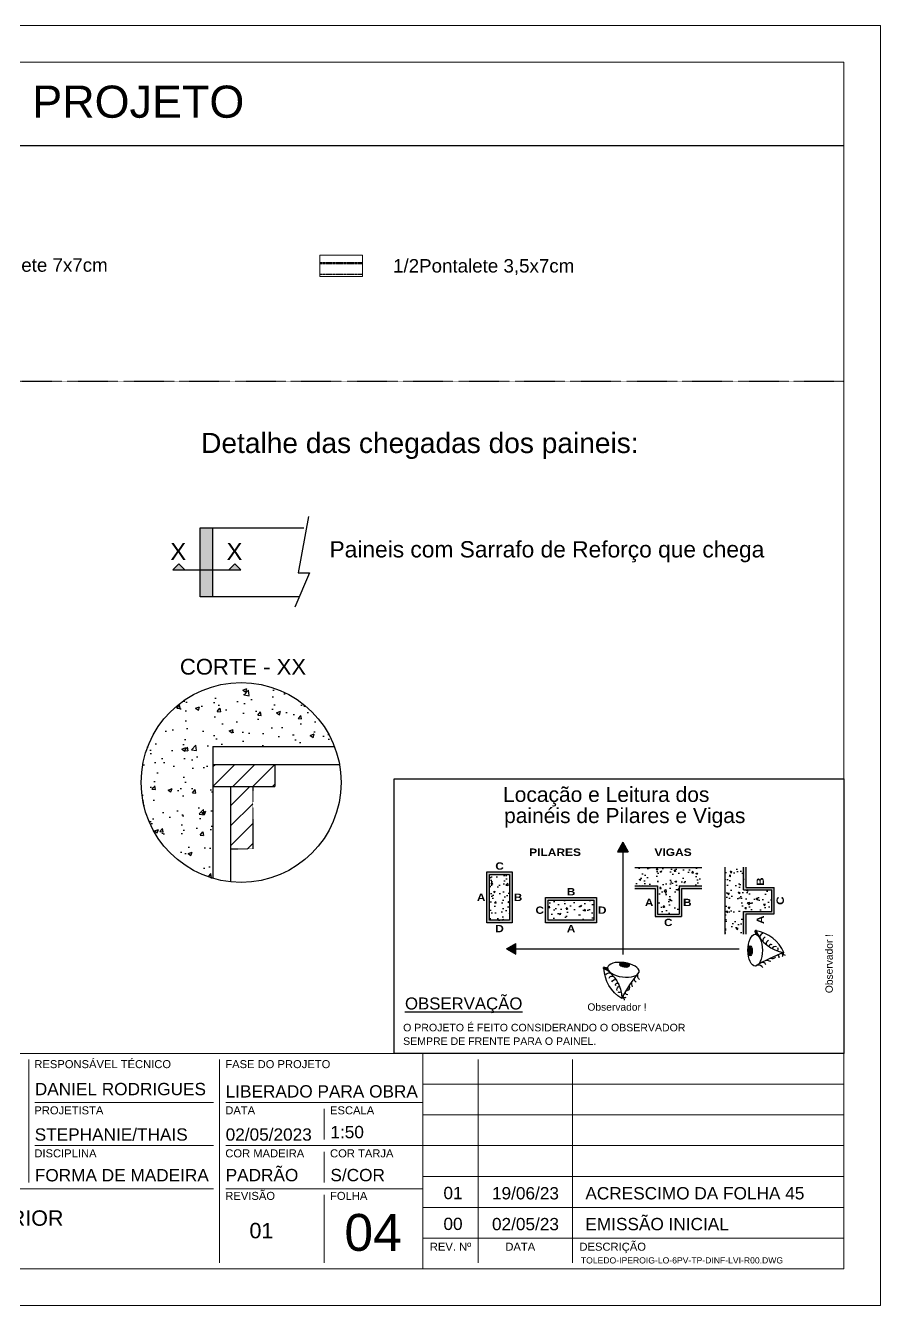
# Model space of a CAD drawing. Extents: x -23436 to 4767, y -4638 to 9755.
# Drawn here: x -19892 to -19191, y 7532 to 8582 of the extents above; entities that cross this region are included whole.
import ezdxf
from ezdxf.enums import TextEntityAlignment as Align

# ---------------------------------------------------------------- set-up
doc = ezdxf.new("R2010")
doc.units = 0
for name, pattern in [('CABLIN', [0.35, 0.25, -0.1]), ('DIVIDE2', [0.625, 0.25, -0.125, 0, -0.125, 0, -0.125]), ('HIDDEN', [9.525, 6.35, -3.175])]:
    doc.linetypes.add(name, pattern=pattern)
doc.layers.get('0').update_dxf_attribs({"lineweight": 13})
for name, color, linetype, lineweight in [('FOLHA MB', 7, 'Continuous', 13), ('Madeira', 100, 'Continuous', 13), ('N° Folha', 5, 'Continuous', 13)]:
    doc.layers.add(name, color=color, linetype=linetype, lineweight=lineweight)
for name, color, linetype in [('Hachura', 252, 'CABLIN'), ('MB Folha', 7, 'Continuous'), ('MB Logo', 255, 'Continuous')]:
    doc.layers.add(name, color=color, linetype=linetype)
doc.styles.add('ARIAL', font='arial.ttf', dxfattribs={"oblique": 15, "height": 25})
doc.styles.add('Arial Black', font='ariblk.ttf')
doc.styles.add('MB_C01', font='arial.ttf', dxfattribs={"height": 1.3})
doc.styles.add('MB_C02', font='arial.ttf', dxfattribs={"height": 2})
doc.styles.add('MB_C03', font='arial.ttf', dxfattribs={"height": 2.5})
doc.styles.add('MB_C04', font='arial.ttf', dxfattribs={"height": 6})
doc.styles.add('RICARDO', font='arial.ttf', dxfattribs={"width": 0.8})
pattern_1 = [(50, (-120410.039, -68765.315), (14.666859, -1.2831839), [1.5336337, -16.8699712]), (355, (-120410.039, -68765.315), (-2.8372497, 15.3811632), [1.226907, -13.495977]), (100.4514, (-120408.816, -68765.422), (11.8296202, 14.09797), [1.3033881, -14.3372694]), (46.1842, (-120410.039, -68761.226), (21.8234252, -3.3846073), [2.3004506, -25.304957]), (96.6356, (-120408.22, -68761.508), (19.1124036, 19.9192006), [1.955082, -21.5059007]), (351.1842, (-120410.039, -68761.226), (19.112388, 19.9192155), [1.8403605, -20.2439655]), (21, (-120407.994, -68762.248), (12.205824, -8.2329323), [1.5336337, -16.8699712]), (326, (-120407.994, -68762.248), (4.9754214, 14.8281944), [1.226907, -13.495977]), (71.4514, (-120406.977, -68762.934), (17.1812504, 6.5952487), [1.3033881, -14.3372694]), (37.5, (-120410.0386, -68765.3155), (0.2486502, 6.80716333), [0, -13.3323894, 0, -13.7004615, 0, -13.5470981]), (7.5, (-120410.0386, -68765.3155), (5.3793643, 8.06510817), [0, -7.8113079, 0, -13.02566265, 0, -5.16323362]), (327.5, (-120414.5986, -68765.3155), (10.9158414, -0.46121217), [0, -5.1121125, 0, -15.949791, 0, -21.16414575]), (317.5, (-120416.643, -68765.315), (11.9252532, 2.0469917), [0, -6.64574625, 0, -10.5922971, 0, -15.02961075])]

# ---------------------------------------------------------------- blocks, each defined once
blk = doc.blocks.new('A$C169d8357')
at = {"layer": 'FOLHA MB', "color": 1}
for p, q in [((1109.8, 356.7), (70, 356.7)), ((786.6, 351.7), (786.6, 250.7)), ((943.1, 351.7), (943.1, 185)), ((1109.8, 356.7), (1109.8, 179.9)), ((1455, 356.7), (1109.8, 356.7)), ((1155.3, 185), (1155.3, 351.7)), ((1232.6, 351.7), (1232.6, 185)), ((1455, 331.5), (1109.8, 331.5)), ((938.1, 316.3), (791.6, 316.3)), ((1109.8, 316.3), (948.2, 316.3)), ((1029, 311.3), (1029, 286)), ((1455, 306.2), (1109.8, 306.2)), ((938.1, 281), (791.6, 281)), ((1109.8, 281), (948.2, 281)), ((1029, 275.9), (1029, 250.7)), ((1455, 281), (1109.8, 281)), ((1455, 255.7), (1109.8, 255.7)), ((938.1, 245.6), (450.7, 245.6)), ((1109.8, 245.6), (948.2, 245.6)), ((1029, 240.6), (1029, 185)), ((1455, 230.4), (1109.8, 230.4)), ((1455, 205.2), (1109.8, 205.2))]:
    blk.add_line(p, q, dxfattribs=at)
for points in [[(0, 1199.9), (0, 149.9), (1485, 149.9), (1485, 1199.9)], [(70, 1169.9), (70, 179.9), (1455, 179.9), (1455, 1169.9)]]:
    blk.add_lwpolyline(points, close=True, dxfattribs=at)
at = {"layer": 'FOLHA MB', "color": 6, "style": 'MB_C01'}
for s, height, p in [('RESPONSÁVEL TÉCNICO', 6.566, (791.2, 344.6)), ('FASE DO PROJETO', 6.566, (947.8, 344.6)), ('PROJETISTA', 6.57, (791.2, 306.7)), ('DATA', 6.57, (947.8, 306.7)), ('ESCALA', 6.57, (1033.7, 306.7)), ('DISCIPLINA', 6.57, (791.2, 271.4)), ('COR MADEIRA', 6.566, (947.8, 271.4)), ('COR TARJA', 6.57, (1033.7, 271.4)), ('REVISÃO', 6.57, (947.8, 236.5)), ('FOLHA', 6.57, (1033.7, 236.5))]:
    blk.add_text(s, height=height, dxfattribs=at).set_placement(p)
at = {"layer": 'FOLHA MB', "color": 5}
for s, height, style, p in [('DANIEL RODRIGUES', 10.102, 'MB_C02', (791.6, 322.4)), ('LIBERADO PARA OBRA', 10.102, 'MB_C02', (948.1, 320.5)), ('STEPHANIE/THAIS', 10.102, 'MB_C02', (791.5, 285.1)), ('02/05/2023', 10.1, 'MB_C02', (948.1, 285.1)), ('1:50', 10.1, 'MB_C02', (1034, 287.1)), ('PADRÃO', 10.1, 'MB_C02', (948.1, 251.8)), ('FORMA DE MADEIRA', 10.102, 'MB_C02', (791.6, 251.7)), ('S/COR', 10.1, 'MB_C02', (1034, 251.8)), ('01', 10.1, 'MB_C02', (1126.7, 237.1)), ('19/06/23', 10.1, 'MB_C02', (1166.5, 236.9)), ('ACRESCIMO DA FOLHA 45', 10.102, 'MB_C02', (1243.1, 236.9)), ('6º PAVIMENTO / TIPO / DUPLEX INFERIOR', 12.628, 'MB_C03', (459.7, 215.3)), ('00', 10.1, 'MB_C02', (1126.7, 211.8)), ('02/05/23', 10.1, 'MB_C02', (1166.5, 211.6)), ('EMISSÃO INICIAL', 10.102, 'MB_C02', (1243.1, 211.6)), ('01', 12.63, 'MB_C03', (967.6, 205))]:
    blk.add_text(s, height=height, dxfattribs=dict(at, style=style)).set_placement(p)
at = {"layer": 'FOLHA MB', "color": 6, "style": 'MB_C01'}
for s, p in [('REV. Nº', (1132.5, 198.1)), ('DATA', (1189.7, 198.1)), ('DESCRIÇÃO', (1265.5, 198.1))]:
    blk.add_text(s, height=6.57, dxfattribs=at).set_placement(p, align=Align.MIDDLE_CENTER)
at = {"layer": 'FOLHA MB', "insert": (1239.4, 189.4), "char_height": 5.051, "width": 210.818, "attachment_point": 1, "style": 'MB_C04'}
blk.add_mtext('TOLEDO-IPEROIG-LO-6PV-TP-DINF-LVI-R00.DWG', dxfattribs=at)
blk = doc.blocks.new('OLHO')
at = {"linetype": 'Continuous', "ltscale": 2}
h = blk.add_hatch(color=256, dxfattribs=at)
edge = h.paths.add_edge_path()
edge.add_ellipse((-13.15, 0.82), major_axis=(0, 2.06), ratio=0.407408, start_angle=0, end_angle=360)
for centre, radius, start, end in [((-9.53, 8.7), 1.71, 166.4862, 238.4569), ((-9.21, 8.88), 1.71, 166.4862, 238.4569), ((2.54, 14.4), 14.44, 202.6384, 261.2261), ((-12.99, -5.43), 14.44, 22.6384, 81.2261), ((-7.58, 6.19), 1.68, 111.9328, 184.02), ((-6.52, 4.85), 1.56, 111.299, 194.6765), ((23.31, -62.11), 66.34, 110.2658, 121.1813), ((-5.5, 3.7), 1.26, 100.1453, 198.2507), ((-4.82, 2.71), 0.649, 46.5863, 250.3689), ((-3.12, 1.29), 1.29, 66.0284, 161.4407), ((-2.8, 1.56), 0.91, 302.7337, 27.5932), ((-9.76, -6.9), 1.95, 30.8838, 102.0414), ((-8.13, -5.22), 1.36, 20.2401, 109.8376), ((-6.71, -7.06), 4.01, 62.0074, 92.7809), ((-4.27, -0.55), 1.74, 244.2969, 319.2884), ((-2.3, -1.84), 0.879, 346.7295, 126.8586), ((-0.82, -1.04), 0.749, 328.3555, 136.8595), ((0.98, 0.07), 0.978, 184.1456, 266.1503)]:
    blk.add_arc(centre, radius, start, end, dxfattribs=at)
for centre, major_axis, ratio in [((-11.13, 1.04), (0, 6.39), 0.452381), ((-13.15, 0.82), (0, 2.06), 0.407408)]:
    blk.add_ellipse(centre, major_axis=major_axis, ratio=ratio, dxfattribs=at)

msp = doc.modelspace()

# ---------------------------------------------------------------- hatches: boundary and pattern name
at = {"layer": 'MB Folha', "ltscale": 2}
msp.add_hatch(color=252, dxfattribs=at).paths.add_polyline_path([(-19749.27, 8113.5), (-19739.08, 8113.5), (-19739.08, 8170.18), (-19749.27, 8170.18)])
h = msp.add_hatch(color=256, dxfattribs=at)
h.paths.add_polyline_path([(-19771.66, 8135.66), (-19761.72, 8135.66), (-19766.69, 8140.64)])
h.paths.add_polyline_path([(-19720.76, 8140.64), (-19725.73, 8135.66), (-19715.78, 8135.66)])
at = {"layer": 'MB Folha', "linetype": 'HIDDEN', "ltscale": 15}
h = msp.add_hatch(dxfattribs=at)
h.set_pattern_fill('AR-CONC', color=251, scale=0.182044, style=0)
h.set_pattern_definition([(50, (7000, 0), (33.165646, -2.901617), [3.46794, -38.147344]), (355, (7000, 0), (-6.415857, 34.780774), [2.774352, -30.51798]), (100.45144, (7002.764, -0.242), (26.74979, 31.879156), [2.947296, -32.42028]), (46.1842, (7000, 9.248), (49.348343, -7.65356), [5.20191, -57.221015]), (96.63556, (7004.11, 8.61), (43.218025, 45.04247), [4.42095, -48.63046]), (351.18415, (7000, 9.25), (43.21802, 45.04247), [4.16152, -45.77676]), (21, (7004.624, 6.936), (27.600507, -18.616777), [3.46794, -38.147344]), (326, (7004.624, 6.936), (11.250695, 33.530335), [2.774352, -30.517875]), (71.45144, (7006.924, 5.384), (38.851202, 14.913558), [2.947296, -32.420224]), (37.5, (7000, 0), (0.562262, 15.392747), [0, -30.147961, 0, -30.980267, 0, -30.633473]), (7.5, (7000, 0), (12.164126, 18.237284), [0, -17.663376, 0, -29.454373, 0, -11.675399]), (327.5, (6989.689, 0), (24.6834694, -1.042884), [0, -11.559801, 0, -36.06658, 0, -47.857576]), (317.5, (6985.065, 0), (26.966045, 4.628743), [0, -15.027741, 0, -23.951908, 0, -33.985815])])
h.paths.add_polyline_path([(-19797.61, 7961.3, 0.3323584), (-19738.85, 7882.67), (-19738.85, 7957.92), (-19738.85, 7990.69), (-19639.07, 7990.69, 0.8316669)])
at = {"layer": 'MB Folha'}
h = msp.add_hatch(dxfattribs=at)
h.set_pattern_fill('ANSI31', color=256, scale=3.640882, style=0)
h.set_pattern_definition([(45, (-19738.853, 7957.919), (-8.174, 8.174), [])])
h.paths.add_polyline_path([(-19738.85, 7976.12), (-19738.85, 7957.92), (-19687.88, 7957.92), (-19687.88, 7976.12)])
h = msp.add_hatch(dxfattribs=at)
h.set_pattern_fill('ANSI31', color=256, scale=3.640882, style=0)
h.set_pattern_definition([(45, (20661.083, -8563.773), (-8.1740137, 8.1740137), [])])
h.paths.add_polyline_path([(-19706.08, 7957.92), (-19724.29, 7957.92), (-19724.29, 7906.95), (-19706.08, 7906.95)])
at = {"layer": 'MB Folha', "linetype": 'Continuous', "ltscale": 2}
h = msp.add_hatch(color=256, dxfattribs=at)
h.paths.add_polyline_path([(-19407, 7904.34), (-19402.61, 7904.34), (-19402.61, 7912.18)])
h.paths.add_polyline_path([(-19402.61, 7912.18), (-19402.61, 7904.34), (-19398.23, 7904.34)])
for points in [[(-19402.61, 7912.18), (-19402.61, 7904.34), (-19398.23, 7904.34)], [(-19301.5, 7875.21), (-19301.5, 7891.87), (-19303.54, 7891.87), (-19303.54, 7873.16), (-19280.4, 7873.16), (-19280.4, 7855.5), (-19303.54, 7855.5), (-19303.54, 7836.79), (-19301.5, 7836.79), (-19301.5, 7853.45), (-19278.36, 7853.45), (-19278.36, 7875.21)], [(-19354.46, 7874.42), (-19337.79, 7874.42), (-19337.79, 7876.47), (-19356.51, 7876.47), (-19356.51, 7853.33), (-19374.17, 7853.33), (-19374.17, 7876.47), (-19392.88, 7876.47), (-19392.88, 7874.42), (-19376.21, 7874.42), (-19376.21, 7851.28), (-19354.46, 7851.28)], [(-19490.25, 7829.09), (-19498.1, 7824.71), (-19490.25, 7824.71)]]:
    msp.add_hatch(color=256, dxfattribs=at).paths.add_polyline_path(points)
h = msp.add_hatch(color=256, dxfattribs=at)
h.paths.add_polyline_path([(-19514.01, 7846.2), (-19493.36, 7846.2), (-19493.36, 7887.91), (-19514.01, 7887.91)])
h.paths.add_polyline_path([(-19495.41, 7848.25), (-19511.96, 7848.25), (-19511.96, 7885.87), (-19495.41, 7885.87)], flags=16)
h.paths.add_polyline_path([(-19465.92, 7846.2), (-19424.2, 7846.2), (-19424.2, 7866.85), (-19465.92, 7866.85)])
h.paths.add_polyline_path([(-19426.25, 7848.25), (-19426.25, 7864.8), (-19463.87, 7864.8), (-19463.87, 7848.25)], flags=16)
at = {"layer": 'MB Folha'}
h = msp.add_hatch(dxfattribs=at)
h.set_pattern_fill('AR-CONC', color=256, scale=2.044845, style=0)
h.set_pattern_definition(pattern_1)
h.paths.add_polyline_path([(-19511.96, 7848.25), (-19495.41, 7848.25), (-19495.41, 7885.87), (-19511.96, 7885.87)])
h = msp.add_hatch(dxfattribs=at)
h.set_pattern_fill('AR-CONC', color=256, scale=2.044845, style=0)
h.set_pattern_definition([(50, (-120430.298, -68770.11), (14.666859, -1.2831839), [1.5336337, -16.8699712]), (355, (-120430.298, -68770.11), (-2.8372497, 15.3811632), [1.226907, -13.495977]), (100.4514, (-120429.076, -68770.217), (11.8296202, 14.09797), [1.3033881, -14.3372694]), (46.1842, (-120430.298, -68766.02), (21.8234252, -3.3846073), [2.3004506, -25.304957]), (96.6356, (-120428.48, -68766.303), (19.1124036, 19.9192006), [1.955082, -21.5059007]), (351.1842, (-120430.298, -68766.02), (19.112388, 19.9192155), [1.8403605, -20.2439655]), (21, (-120428.253, -68767.043), (12.205824, -8.2329323), [1.5336337, -16.8699712]), (326, (-120428.253, -68767.043), (4.9754214, 14.8281944), [1.226907, -13.495977]), (71.4514, (-120427.236, -68767.729), (17.1812504, 6.5952487), [1.3033881, -14.3372694]), (37.5, (-120430.298, -68770.1103), (0.2486502, 6.80716333), [0, -13.3323894, 0, -13.7004615, 0, -13.5470981]), (7.5, (-120430.298, -68770.11), (5.3793643, 8.06510817), [0, -7.8113079, 0, -13.02566265, 0, -5.16323362]), (327.5, (-120434.858, -68770.1103), (10.9158414, -0.46121217), [0, -5.1121125, 0, -15.949791, 0, -21.16414575]), (317.5, (-120436.903, -68770.11), (11.9252532, 2.0469917), [0, -6.64574625, 0, -10.5922971, 0, -15.02961075])])
h.paths.add_polyline_path([(-19337.79, 7891.6), (-19392.88, 7891.6), (-19392.88, 7876.47), (-19374.17, 7876.47), (-19374.17, 7853.33), (-19356.51, 7853.33), (-19356.51, 7876.47), (-19337.79, 7876.47)])
h = msp.add_hatch(dxfattribs=at)
h.set_pattern_fill('AR-CONC', color=256, scale=2.044845, angle=90, style=0)
h.set_pattern_definition([(140, (57343.034, -93200.632), (1.2831839, 14.666859), [1.5336337, -16.8699712]), (85, (57343.034, -93200.632), (-15.3811632, -2.8372497), [1.226907, -13.495977]), (190.4514, (57343.14, -93199.41), (-14.09797, 11.8296202), [1.3033881, -14.3372694]), (136.1842, (57338.944, -93200.632), (3.3846073, 21.8234252), [2.3004506, -25.304957]), (186.6356, (57339.226, -93198.813), (-19.9192006, 19.1124036), [1.955082, -21.5059007]), (81.1842, (57338.944, -93200.632), (-19.9192155, 19.112388), [1.8403605, -20.2439655]), (111, (57339.966, -93198.587), (8.2329323, 12.205824), [1.5336337, -16.8699712]), (56, (57339.966, -93198.587), (-14.8281944, 4.9754214), [1.226907, -13.495977]), (161.4514, (57340.652, -93197.57), (-6.5952487, 17.1812504), [1.3033881, -14.3372694]), (127.5, (57343.0335, -93200.632), (-6.80716333, 0.2486502), [0, -13.3323894, 0, -13.7004615, 0, -13.5470981]), (97.5, (57343.0335, -93200.632), (-8.06510817, 5.3793643), [0, -7.8113079, 0, -13.02566265, 0, -5.16323362]), (57.5, (57343.0335, -93205.192), (0.46121217, 10.9158414), [0, -5.1121125, 0, -15.949791, 0, -21.16414575]), (47.5, (57343.0335, -93207.237), (-2.0469917, 11.9252532), [0, -6.64574625, 0, -10.5922971, 0, -15.02961075])])
h.paths.add_polyline_path([(-19318.68, 7891.87), (-19318.68, 7836.79), (-19303.54, 7836.79), (-19303.54, 7855.5), (-19280.4, 7855.5), (-19280.4, 7873.16), (-19303.54, 7873.16), (-19303.54, 7891.87)])
h = msp.add_hatch(dxfattribs=at)
h.set_pattern_fill('AR-CONC', color=256, scale=2.044845, style=0)
h.set_pattern_definition(pattern_1)
h.paths.add_polyline_path([(-19463.87, 7864.8), (-19463.87, 7848.25), (-19426.25, 7848.25), (-19426.25, 7864.8)])
at = {"layer": 'MB Folha', "linetype": 'Continuous', "ltscale": 2}
h = msp.add_hatch(color=256, dxfattribs=at)
h.paths.add_polyline_path([(-19490.25, 7820.33), (-19490.25, 7824.71), (-19498.1, 7824.71)])
h.paths.add_polyline_path([(-19498.1, 7824.71), (-19490.25, 7824.71), (-19490.25, 7829.09)])

# ---------------------------------------------------------------- linework, layer by layer
at = {"layer": 'Hachura'}
for p, q in [((-19651.04, 8388.03), (-19616.04, 8388.03)), ((-19651.04, 8386.97), (-19616.04, 8386.97)), ((-19651.04, 8378.43), (-19616.04, 8378.43))]:
    msp.add_line(p, q, dxfattribs=at)
at = {"layer": 'Madeira'}
msp.add_lwpolyline([(-19651.04, 8394.04), (-19616.04, 8394.04), (-19616.04, 8376.35), (-19651.04, 8376.35)], close=True, dxfattribs=at)
at = {"layer": 'MB Folha', "color": 0}
msp.add_line((-20606.4, 8483.8), (-19221.4, 8483.8), dxfattribs=at)
at = {"layer": 'MB Folha', "color": 176, "linetype": 'DIVIDE2'}
msp.add_line((-20606.4, 8290.46), (-19221.4, 8290.46), dxfattribs=at)
at = {"layer": 'MB Folha', "ltscale": 2}
for p, q in [((-19660.46, 8179.63), (-19668.89, 8133.29)), ((-19771.66, 8135.66), (-19766.69, 8140.64)), ((-19761.72, 8135.66), (-19766.69, 8140.64)), ((-19725.73, 8135.66), (-19720.76, 8140.64)), ((-19715.78, 8135.66), (-19720.76, 8140.64)), ((-19771.66, 8135.66), (-19715.78, 8135.66)), ((-19659.66, 8133.29), (-19671.7, 8105.2)), ((-19668.89, 8133.29), (-19659.66, 8133.29)), ((-19738.85, 7990.69), (-19639.07, 7990.69)), ((-19738.85, 7990.69), (-19738.85, 7957.92)), ((-19738.85, 7976.12), (-19634.98, 7976.12)), ((-19738.85, 7957.92), (-19738.85, 7882.67)), ((-19724.29, 7957.92), (-19724.29, 7879.77))]:
    msp.add_line(p, q, dxfattribs=at)
at = {"layer": 'MB Folha'}
for p, q in [((-19739.08, 8170.18), (-19739.08, 8113.5)), ((-19687.88, 7976.12), (-19687.88, 7957.92)), ((-19738.85, 7957.92), (-19706.08, 7957.92)), ((-19738.85, 7957.92), (-19687.88, 7957.92))]:
    msp.add_line(p, q, dxfattribs=at)
at = {"layer": 'MB Folha', "linetype": 'DIVIDE2'}
for p in [(-19706.08, 7957.92), (-19724.29, 7906.95)]:
    msp.add_line(p, (-19706.08, 7906.95), dxfattribs=at)
at = {"layer": 'MB Folha', "linetype": 'Continuous', "ltscale": 2}
for p, q in [((-19402.61, 7912.18), (-19407, 7904.34)), ((-19402.61, 7912.18), (-19398.23, 7904.34)), ((-19402.61, 7912.18), (-19402.61, 7820.25)), ((-19407, 7904.34), (-19398.23, 7904.34)), ((-19392.88, 7891.6), (-19337.79, 7891.6)), ((-19318.68, 7836.79), (-19318.68, 7891.87)), ((-19303.54, 7873.16), (-19303.54, 7891.87)), ((-19301.5, 7875.21), (-19301.5, 7891.87)), ((-19392.88, 7876.47), (-19374.17, 7876.47)), ((-19374.17, 7876.47), (-19374.17, 7853.33)), ((-19356.51, 7876.47), (-19356.51, 7853.33)), ((-19356.51, 7876.47), (-19337.79, 7876.47)), ((-19301.5, 7875.21), (-19278.36, 7875.21)), ((-19278.36, 7853.45), (-19278.36, 7875.21)), ((-19392.88, 7874.42), (-19376.21, 7874.42)), ((-19376.21, 7874.42), (-19376.21, 7851.28)), ((-19354.46, 7874.42), (-19354.46, 7851.28)), ((-19354.46, 7874.42), (-19337.79, 7874.42)), ((-19303.54, 7873.16), (-19280.4, 7873.16)), ((-19280.4, 7855.5), (-19280.4, 7873.16)), ((-19303.54, 7836.79), (-19303.54, 7855.5)), ((-19303.54, 7855.5), (-19280.4, 7855.5)), ((-19376.21, 7851.28), (-19354.46, 7851.28)), ((-19374.17, 7853.33), (-19356.51, 7853.33)), ((-19301.5, 7836.79), (-19301.5, 7853.45)), ((-19301.5, 7853.45), (-19278.36, 7853.45)), ((-19498.1, 7824.71), (-19490.25, 7829.09)), ((-19498.1, 7824.71), (-19490.25, 7820.33)), ((-19498.1, 7824.71), (-19307.13, 7824.71)), ((-19490.25, 7820.33), (-19490.25, 7829.09))]:
    msp.add_line(p, q, dxfattribs=at)
at = {"layer": 'MB Folha'}
msp.add_lwpolyline([(-19668.14, 8113.5), (-19749.27, 8113.5), (-19749.27, 8170.18), (-19664.07, 8170.18)], dxfattribs=at)
at = {"layer": 'MB Folha', "color": 1}
msp.add_lwpolyline([(-19221.38, 7739.05), (-19590.1, 7739.05), (-19590.1, 7964.24), (-19221.38, 7964.24)], close=True, dxfattribs=at)
at = {"layer": 'MB Folha', "linetype": 'Continuous', "ltscale": 2}
for points in [[(-19514.01, 7887.91), (-19493.36, 7887.91), (-19493.36, 7846.2), (-19514.01, 7846.2)], [(-19511.96, 7885.87), (-19495.41, 7885.87), (-19495.41, 7848.25), (-19511.96, 7848.25)], [(-19465.92, 7846.2), (-19465.92, 7866.85), (-19424.2, 7866.85), (-19424.2, 7846.2)], [(-19463.87, 7848.25), (-19463.87, 7864.8), (-19426.25, 7864.8), (-19426.25, 7848.25)]]:
    msp.add_lwpolyline(points, close=True, dxfattribs=at)
at = {"layer": 'MB Folha', "ltscale": 2}
msp.add_circle((-19715.62, 7961.3), 81.99, dxfattribs=at)

# ---------------------------------------------------------------- block references
at = {"layer": 'MB Folha', "linetype": 'Continuous', "xscale": 2.044844999996711, "yscale": 2.044844999996711, "zscale": 2.044844999996711}
msp.add_blockref('OLHO', (-19271.31, 7821.51), dxfattribs=at)
at = {"layer": 'MB Folha', "linetype": 'Continuous', "xscale": -2.044845000003903, "yscale": 2.044844999996711, "zscale": 2.044845, "rotation": 82.36646087715631}
msp.add_blockref('OLHO', (-19403.08, 7784.79), dxfattribs=at)
at = {"layer": 'MB Logo'}
msp.add_blockref('A$C169d8357', (-20676.4, 7382.32), dxfattribs=at)

# ---------------------------------------------------------------- texts
at = {"layer": 'FOLHA MB', "style": 'ARIAL'}
for s, p in [('Pontalete 7x7cm ', (-19939.48, 8385.81)), ('1/2Pontalete 3,5x7cm', (-19591.04, 8385.19))]:
    msp.add_text(s, height=11, dxfattribs=at).set_placement(p, align=Align.MIDDLE_LEFT)
at = {"layer": 'MB Folha', "style": 'RICARDO'}
msp.add_text('LEGENDA DO PROJETO', height=26.3578, dxfattribs=at).set_placement((-19925.79, 8519.85), align=Align.MIDDLE)
at = {"layer": 'MB Folha', "style": 'ARIAL'}
for s, height, p in [('Pontalete 7x7cm ', 11, (-19939.48, 8385.81)), ('Detalhe das chegadas dos paineis:', 16.5, (-19748.43, 8239.84)), ('Paineis com Sarrafo de Reforço que chega', 13.3499, (-19643.14, 8152.59))]:
    msp.add_text(s, height=height, dxfattribs=at).set_placement(p, align=Align.MIDDLE_LEFT)
at = {"layer": 'MB Folha', "color": 1, "style": 'ARIAL'}
for s, height, p in [('X      X', 14.156, (-19714.46, 8143.7)), ('CORTE - XX', 12.945, (-19662.37, 8049.78))]:
    msp.add_text(s, height=height, dxfattribs=at).set_placement(p, align=Align.RIGHT)
at = {"layer": 'MB Folha', "style": 'ARIAL'}
for s, p in [('Locação e Leitura dos ', (-19413.83, 7951.5)), ('painéis de Pilares e Vigas', (-19401.03, 7934.14))]:
    msp.add_text(s, height=12.312, dxfattribs=at).set_placement(p, align=Align.MIDDLE_CENTER)
at = {"layer": 'MB Folha', "linetype": 'Continuous', "ltscale": 2, "style": 'Arial Black'}
for s, p in [('PILARES', (-19479.43, 7900.99)), ('VIGAS', (-19376.67, 7900.99))]:
    msp.add_text(s, height=6.135, dxfattribs=at).set_placement(p)
for s, p in [('C', (-19503.69, 7892.73)), ('A', (-19518.82, 7867.06)), ('B', (-19488.55, 7867.06)), ('B', (-19445.06, 7871.66)), ('A', (-19381.02, 7862.85)), ('B', (-19349.76, 7862.85)), ('C', (-19470.73, 7856.53)), ('D', (-19419.5, 7856.53)), ('D', (-19503.69, 7841.39)), ('A', (-19445.06, 7841.39)), ('C', (-19365.34, 7846.47))]:
    msp.add_text(s, height=6.01, dxfattribs=at).set_placement(p, align=Align.MIDDLE_CENTER)
for s, p in [('B', (-19289.93, 7879.91)), ('C', (-19273.55, 7864.33)), ('A', (-19289.93, 7848.64))]:
    msp.add_text(s, height=6.01, rotation=90, dxfattribs=at).set_placement(p, align=Align.MIDDLE_CENTER)
at = {"layer": 'MB Folha', "linetype": 'Continuous', "ltscale": 2, "style": 'ARIAL'}
msp.add_text('Observador !', height=6.0142, rotation=90, dxfattribs=at).set_placement((-19230.42, 7812.72), align=Align.CENTER)
at = {"layer": 'MB Folha', "style": 'ARIAL'}
for s, height, p in [('%%UOBSERVAÇÃO', 9.8438, (-19581.24, 7775.05)), ('O PROJETO É FEITO CONSIDERANDO O OBSERVADOR', 6.1875, (-19582.75, 7757.12)), ('SEMPRE DE FRENTE PARA O PAINEL.', 6.1875, (-19582.75, 7745.97))]:
    msp.add_text(s, height=height, dxfattribs=at).set_placement(p)
at = {"layer": 'MB Folha', "linetype": 'Continuous', "ltscale": 2, "style": 'ARIAL'}
msp.add_text('Observador !', height=6.0142, dxfattribs=at).set_placement((-19407.37, 7774.05), align=Align.CENTER)
at = {"layer": 'N° Folha', "color": 5, "style": 'MB_C04'}
msp.add_text('04', height=30.306, dxfattribs=at).set_placement((-19630.93, 7577))

doc.saveas('drawing.dxf')
